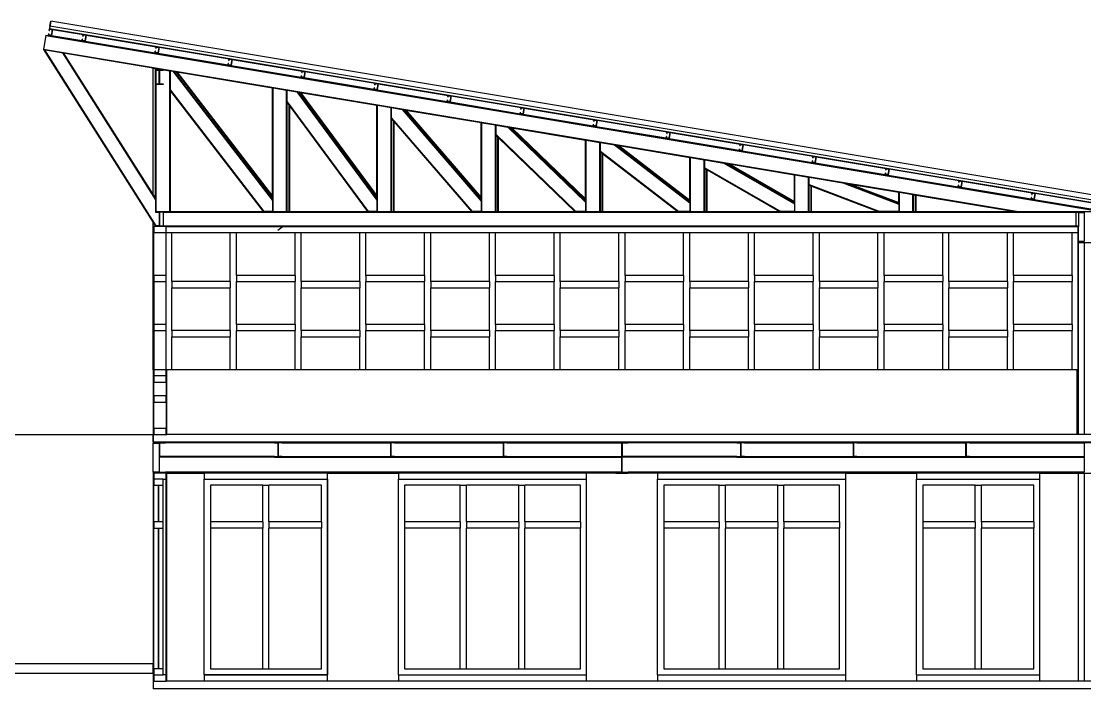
# Model space of a CAD drawing. Extents: x -44.9 to 40.7, y -13.4 to 11.8.
# Drawn here: x 3.14 to 20.38, y 1.01 to 11.82 of the extents above; entities that cross this region are included whole.
import ezdxf

# ---------------------------------------------------------------- set-up
doc = ezdxf.new("R2010")
doc.units = 0
doc.layers.get('0').update_dxf_attribs({"linetype": 'CONTINUOUS'})
doc.layers.add('SECTIONCUTEDGES', color=7, linetype='CONTINUOUS')

msp = doc.modelspace()

# ---------------------------------------------------------------- linework, layer by layer
for p, q in [((3.621, 11.822), (3.601, 11.703)), ((3.621, 11.822), (3.601, 11.703)), ((3.621, 11.822), (3.601, 11.703)), ((3.621, 11.822), (3.601, 11.703)), ((3.608, 11.741), (3.601, 11.703)), ((3.542, 11.589), (3.506, 11.372)), ((3.544, 11.599), (3.542, 11.589)), ((3.542, 11.589), (20.482, 8.766)), ((3.544, 11.599), (3.583, 11.592)), ((3.584, 11.599), (3.583, 11.592)), ((3.583, 11.592), (20.482, 8.776)), ((3.601, 11.703), (20.481, 8.89)), ((3.601, 11.703), (3.601, 11.697)), ((3.633, 11.591), (4.128, 11.508)), ((3.65, 11.689), (4.145, 11.607)), ((4.194, 11.599), (5.328, 11.409)), ((4.178, 11.5), (5.312, 11.311)), ((5.378, 11.401), (6.512, 11.212)), ((3.506, 11.372), (3.505, 11.362)), ((3.518, 11.36), (3.505, 11.362)), ((3.505, 11.362), (5.283, 11.066)), ((3.505, 11.362), (5.282, 8.561)), ((3.505, 11.362), (3.505, 11.362)), ((3.505, 11.362), (3.505, 11.362)), ((3.505, 11.362), (3.505, 11.362)), ((3.505, 11.362), (3.505, 11.362)), ((3.505, 11.362), (3.505, 11.362)), ((3.505, 11.362), (3.505, 11.362)), ((3.505, 11.362), (3.505, 11.362)), ((3.505, 11.362), (3.505, 11.362)), ((3.506, 11.372), (19.309, 8.738)), ((3.81, 11.311), (3.518, 11.36)), ((3.518, 11.36), (5.327, 8.508)), ((3.823, 11.309), (3.81, 11.311)), ((3.81, 11.311), (5.322, 8.927)), ((3.823, 11.309), (5.282, 9.009)), ((5.361, 11.303), (6.496, 11.114)), ((5.282, 11.062), (5.283, 11.066)), ((5.282, 9.009), (5.282, 11.062)), ((5.288, 11.061), (5.282, 11.062)), ((5.282, 11.062), (5.282, 11.062)), ((5.283, 11.066), (5.322, 11.059)), ((5.322, 11.056), (5.288, 11.061)), ((5.288, 11.061), (5.322, 11.056)), ((5.332, 11.058), (5.322, 11.059)), ((5.322, 11.056), (5.322, 11.059)), ((5.322, 11.036), (5.322, 11.056)), ((5.322, 11.056), (5.322, 11.056)), ((5.332, 11.036), (5.332, 11.058)), ((5.332, 11.058), (5.552, 11.021)), ((6.545, 11.105), (7.679, 10.916)), ((6.561, 11.204), (7.696, 11.015)), ((5.322, 10.806), (5.322, 11.026)), ((5.332, 10.806), (5.332, 11.026)), ((5.552, 8.738), (5.552, 11.021)), ((5.562, 11.019), (5.552, 11.021)), ((5.562, 10.704), (5.562, 11.019)), ((5.562, 11.019), (5.603, 11.012)), ((5.603, 11.012), (7.215, 8.919)), ((5.603, 11.012), (5.618, 11.01)), ((5.618, 11.01), (7.215, 8.935)), ((5.618, 11.01), (5.649, 11.005)), ((5.649, 11.005), (7.215, 8.971)), ((5.649, 11.005), (5.663, 11.002)), ((5.663, 11.002), (7.215, 8.987)), ((5.663, 11.002), (7.215, 10.744)), ((7.729, 10.908), (8.863, 10.719)), ((7.745, 11.007), (8.88, 10.818)), ((5.322, 8.946), (5.322, 10.796)), ((5.332, 8.738), (5.332, 10.796)), ((5.562, 10.688), (5.562, 10.704)), ((5.562, 10.704), (7.076, 8.738)), ((7.225, 10.742), (7.215, 10.744)), ((7.215, 8.987), (7.215, 10.744)), ((7.225, 8.738), (7.225, 10.742)), ((7.225, 10.742), (7.445, 10.705)), ((7.445, 8.738), (7.445, 10.705)), ((7.455, 10.704), (7.445, 10.705)), ((7.455, 10.518), (7.455, 10.704)), ((7.455, 10.704), (7.611, 10.678)), ((8.912, 10.711), (10.047, 10.522)), ((8.929, 10.809), (10.063, 10.62)), ((5.562, 10.688), (7.063, 8.738)), ((5.562, 8.738), (5.562, 10.688)), ((7.455, 10.518), (7.447, 10.512)), ((7.455, 10.518), (8.77, 8.738)), ((7.455, 10.502), (7.455, 10.518)), ((7.611, 10.678), (8.907, 8.923)), ((7.611, 10.678), (7.625, 10.675)), ((7.625, 10.675), (8.907, 8.94)), ((7.625, 10.675), (7.657, 10.67)), ((7.657, 10.67), (8.907, 8.978)), ((7.657, 10.67), (7.671, 10.668)), ((7.671, 10.668), (8.907, 8.994)), ((7.671, 10.668), (8.907, 10.462)), ((10.112, 10.612), (11.247, 10.423)), ((7.447, 10.512), (7.455, 10.502)), ((7.455, 8.738), (7.455, 10.502)), ((7.455, 10.502), (7.485, 10.461)), ((7.485, 8.738), (7.485, 10.461)), ((7.485, 10.461), (7.495, 10.448)), ((7.495, 8.738), (7.495, 10.448)), ((7.495, 10.448), (8.758, 8.738)), ((8.917, 10.46), (8.907, 10.462)), ((8.907, 8.994), (8.907, 10.462)), ((8.917, 8.738), (8.917, 10.46)), ((8.917, 10.46), (9.138, 10.423)), ((9.138, 8.738), (9.138, 10.423)), ((9.147, 10.422), (9.138, 10.423)), ((9.147, 10.253), (9.147, 10.422)), ((9.147, 10.422), (9.317, 10.393)), ((9.317, 10.393), (10.6, 8.907)), ((9.317, 10.393), (9.332, 10.391)), ((9.332, 10.391), (10.6, 8.922)), ((9.332, 10.391), (9.364, 10.386)), ((9.364, 10.386), (10.6, 8.953)), ((9.364, 10.386), (9.379, 10.383)), ((9.379, 10.383), (10.6, 8.968)), ((9.379, 10.383), (10.6, 10.18)), ((10.096, 10.514), (11.23, 10.324)), ((11.296, 10.415), (12.431, 10.226)), ((9.147, 10.238), (9.147, 10.253)), ((9.147, 10.253), (10.454, 8.738)), ((9.147, 8.738), (9.147, 10.238)), ((9.147, 10.238), (9.178, 10.203)), ((9.178, 8.738), (9.178, 10.203)), ((9.178, 10.203), (9.187, 10.192)), ((9.187, 8.738), (9.187, 10.192)), ((9.187, 10.192), (10.441, 8.738)), ((10.6, 10.18), (10.61, 10.178)), ((10.6, 8.968), (10.6, 10.18)), ((10.61, 8.738), (10.61, 10.178)), ((10.61, 10.178), (10.83, 10.141)), ((11.28, 10.316), (12.414, 10.127)), ((12.48, 10.218), (13.614, 10.029)), ((10.83, 8.738), (10.83, 10.141)), ((10.83, 10.141), (10.84, 10.14)), ((10.84, 9.986), (10.84, 10.14)), ((10.84, 10.14), (11.032, 10.108)), ((11.032, 10.108), (12.292, 8.891)), ((11.032, 10.108), (11.049, 10.105)), ((11.049, 10.105), (12.292, 8.905)), ((11.049, 10.105), (11.08, 10.1)), ((11.08, 10.1), (12.292, 8.93)), ((11.08, 10.1), (11.097, 10.097)), ((11.097, 10.097), (12.292, 8.943)), ((11.097, 10.097), (12.292, 9.897)), ((12.463, 10.119), (13.598, 9.93)), ((13.664, 10.02), (14.798, 9.831)), ((10.84, 9.973), (10.84, 9.986)), ((10.84, 9.986), (12.134, 8.738)), ((10.84, 8.738), (10.84, 9.973)), ((10.84, 9.973), (10.87, 9.944)), ((10.87, 8.738), (10.87, 9.944)), ((10.87, 9.944), (10.88, 9.934)), ((10.88, 8.738), (10.88, 9.934)), ((10.88, 9.934), (12.12, 8.738)), ((12.292, 9.897), (12.302, 9.896)), ((12.292, 8.943), (12.292, 9.897)), ((12.302, 8.738), (12.302, 9.896)), ((12.302, 9.896), (12.523, 9.859)), ((12.523, 8.738), (12.523, 9.859)), ((12.523, 9.859), (12.532, 9.857)), ((12.532, 9.718), (12.532, 9.857)), ((12.532, 9.857), (12.763, 9.819)), ((13.647, 9.922), (14.781, 9.733)), ((12.532, 9.706), (12.532, 9.718)), ((12.532, 9.718), (13.804, 8.738)), ((12.532, 8.738), (12.532, 9.706)), ((12.532, 9.706), (12.563, 9.683)), ((12.563, 8.738), (12.563, 9.683)), ((12.563, 9.683), (12.572, 9.675)), ((12.572, 8.738), (12.572, 9.675)), ((12.572, 9.675), (13.788, 8.738)), ((12.763, 9.819), (13.985, 8.877)), ((12.763, 9.819), (12.783, 9.816)), ((12.783, 9.816), (13.985, 8.89)), ((12.783, 9.816), (12.814, 9.811)), ((12.814, 9.811), (13.985, 8.908)), ((12.814, 9.811), (12.834, 9.807)), ((12.834, 9.807), (13.985, 8.92)), ((12.834, 9.807), (13.985, 9.615)), ((14.831, 9.724), (15.965, 9.535)), ((14.847, 9.823), (15.982, 9.634)), ((13.985, 9.615), (13.995, 9.614)), ((13.985, 8.92), (13.985, 9.615)), ((13.995, 8.738), (13.995, 9.614)), ((13.995, 9.614), (14.215, 9.577)), ((14.215, 8.738), (14.215, 9.577)), ((14.215, 9.577), (14.225, 9.575)), ((14.225, 9.448), (14.225, 9.575)), ((14.225, 9.575), (14.535, 9.524)), ((14.535, 9.524), (15.677, 8.865)), ((14.535, 9.524), (14.563, 9.519)), ((14.563, 9.519), (15.677, 8.877)), ((14.563, 9.519), (14.591, 9.514)), ((14.591, 9.514), (15.677, 8.888)), ((14.591, 9.514), (14.619, 9.51)), ((14.619, 9.51), (15.677, 8.9)), ((14.619, 9.51), (15.677, 9.333)), ((16.014, 9.527), (17.149, 9.338)), ((16.031, 9.626), (17.165, 9.437)), ((14.225, 9.437), (14.225, 9.448)), ((14.225, 9.448), (15.457, 8.738)), ((14.225, 8.738), (14.225, 9.437)), ((14.225, 9.437), (14.255, 9.419)), ((14.255, 8.738), (14.255, 9.419)), ((14.255, 9.419), (14.265, 9.414)), ((14.265, 8.738), (14.265, 9.414)), ((14.265, 9.414), (15.437, 8.738)), ((15.687, 9.332), (15.677, 9.333)), ((15.677, 8.9), (15.677, 9.333)), ((15.687, 8.738), (15.687, 9.332)), ((15.687, 9.332), (15.908, 9.295)), ((17.198, 9.33), (18.332, 9.141)), ((17.215, 9.428), (18.349, 9.239)), ((15.908, 8.738), (15.908, 9.295)), ((15.908, 9.295), (15.917, 9.293)), ((15.917, 9.175), (15.917, 9.293)), ((15.917, 9.293), (16.464, 9.202)), ((15.917, 9.165), (15.917, 9.175)), ((15.917, 9.175), (17.061, 8.738)), ((15.917, 8.738), (15.917, 9.165)), ((15.917, 9.165), (15.948, 9.153)), ((15.948, 8.738), (15.948, 9.153)), ((15.948, 9.153), (15.957, 9.15)), ((15.957, 8.738), (15.957, 9.15)), ((15.957, 9.15), (17.034, 8.738)), ((16.464, 9.202), (16.513, 9.194)), ((16.464, 9.202), (17.37, 8.856)), ((16.513, 9.194), (17.37, 8.866)), ((16.513, 9.194), (16.535, 9.19)), ((16.535, 9.19), (17.37, 8.871)), ((16.535, 9.19), (16.584, 9.182)), ((16.584, 9.182), (17.37, 8.882)), ((16.584, 9.182), (17.37, 9.051)), ((18.398, 9.231), (19.533, 9.042)), ((5.282, 9.009), (5.322, 8.946)), ((7.215, 8.971), (7.215, 8.987)), ((7.215, 8.935), (7.215, 8.971)), ((8.907, 8.978), (8.907, 8.994)), ((8.907, 8.94), (8.907, 8.978)), ((10.6, 8.953), (10.6, 8.968)), ((17.37, 9.051), (17.38, 9.05)), ((17.37, 8.882), (17.37, 9.051)), ((17.38, 8.738), (17.38, 9.05)), ((17.38, 9.05), (17.6, 9.013)), ((17.6, 8.738), (17.6, 9.013)), ((17.6, 9.013), (17.61, 9.011)), ((17.61, 8.738), (17.61, 9.011)), ((17.61, 9.011), (17.64, 9.006)), ((17.64, 8.738), (17.64, 9.006)), ((17.64, 9.006), (17.65, 9.005)), ((17.65, 8.738), (17.65, 9.005)), ((17.65, 9.005), (19.249, 8.738)), ((18.382, 9.133), (19.516, 8.944)), ((19.582, 9.034), (20.48, 8.884)), ((5.322, 8.946), (5.322, 8.927)), ((5.322, 8.927), (5.322, 8.738)), ((7.215, 8.935), (7.215, 8.919)), ((7.215, 8.919), (7.215, 8.738)), ((8.907, 8.94), (8.907, 8.923)), ((8.907, 8.923), (8.907, 8.738)), ((10.6, 8.922), (10.6, 8.953)), ((10.6, 8.922), (10.6, 8.907)), ((10.6, 8.907), (10.6, 8.738)), ((12.292, 8.93), (12.292, 8.943)), ((12.292, 8.905), (12.292, 8.93)), ((12.292, 8.905), (12.292, 8.891)), ((12.292, 8.891), (12.292, 8.738)), ((13.985, 8.908), (13.985, 8.92)), ((13.985, 8.89), (13.985, 8.908)), ((13.985, 8.89), (13.985, 8.877)), ((13.985, 8.877), (13.985, 8.738)), ((15.677, 8.888), (15.677, 8.9)), ((15.677, 8.877), (15.677, 8.888)), ((15.677, 8.877), (15.677, 8.865)), ((15.677, 8.865), (15.677, 8.738)), ((17.37, 8.871), (17.37, 8.882)), ((17.37, 8.866), (17.37, 8.871)), ((17.37, 8.866), (17.37, 8.856)), ((17.37, 8.856), (17.37, 8.738)), ((19.565, 8.935), (20.482, 8.782)), ((5.442, 8.738), (5.552, 8.738)), ((5.442, 8.728), (5.442, 8.508)), ((5.442, 8.728), (20.242, 8.728)), ((5.552, 8.738), (5.562, 8.738)), ((5.562, 8.738), (7.063, 8.738)), ((7.076, 8.738), (7.063, 8.738)), ((7.215, 8.738), (7.076, 8.738)), ((7.215, 8.738), (7.225, 8.738)), ((7.225, 8.738), (7.445, 8.738)), ((7.445, 8.738), (7.455, 8.738)), ((7.455, 8.738), (7.485, 8.738)), ((7.485, 8.738), (7.495, 8.738)), ((7.495, 8.738), (8.758, 8.738)), ((8.77, 8.738), (8.758, 8.738)), ((8.907, 8.738), (8.77, 8.738)), ((8.907, 8.738), (8.917, 8.738)), ((8.917, 8.738), (9.138, 8.738)), ((9.138, 8.738), (9.147, 8.738)), ((9.147, 8.738), (9.178, 8.738)), ((9.178, 8.738), (9.187, 8.738)), ((9.187, 8.738), (10.441, 8.738)), ((10.454, 8.738), (10.441, 8.738)), ((10.6, 8.738), (10.454, 8.738)), ((10.6, 8.738), (10.61, 8.738)), ((10.61, 8.738), (10.83, 8.738)), ((10.83, 8.738), (10.84, 8.738)), ((10.84, 8.738), (10.87, 8.738)), ((10.87, 8.738), (10.88, 8.738)), ((10.88, 8.738), (12.12, 8.738)), ((12.134, 8.738), (12.12, 8.738)), ((12.292, 8.738), (12.134, 8.738)), ((12.292, 8.738), (12.302, 8.738)), ((12.302, 8.738), (12.523, 8.738)), ((12.523, 8.738), (12.532, 8.738)), ((12.532, 8.738), (12.563, 8.738)), ((12.563, 8.738), (12.572, 8.738)), ((12.572, 8.738), (13.788, 8.738)), ((13.804, 8.738), (13.788, 8.738)), ((13.985, 8.738), (13.804, 8.738)), ((13.985, 8.738), (13.995, 8.738)), ((13.995, 8.738), (14.215, 8.738)), ((14.215, 8.738), (14.225, 8.738)), ((14.225, 8.738), (14.255, 8.738)), ((14.255, 8.738), (14.265, 8.738)), ((14.265, 8.738), (15.437, 8.738)), ((15.457, 8.738), (15.437, 8.738)), ((15.677, 8.738), (15.457, 8.738)), ((15.677, 8.738), (15.687, 8.738)), ((15.687, 8.738), (15.908, 8.738)), ((15.908, 8.738), (15.917, 8.738)), ((15.917, 8.738), (15.948, 8.738)), ((15.948, 8.738), (15.957, 8.738)), ((15.957, 8.738), (17.034, 8.738)), ((17.061, 8.738), (17.034, 8.738)), ((17.37, 8.738), (17.061, 8.738)), ((17.37, 8.738), (17.38, 8.738)), ((17.38, 8.738), (17.6, 8.738)), ((17.6, 8.738), (17.61, 8.738)), ((17.61, 8.738), (17.64, 8.738)), ((17.64, 8.738), (17.65, 8.738)), ((17.65, 8.738), (19.249, 8.738)), ((19.249, 8.738), (19.309, 8.738)), ((19.309, 8.738), (20.242, 8.738)), ((20.242, 8.728), (20.242, 8.738)), ((20.242, 8.738), (20.282, 8.738)), ((20.242, 8.728), (20.242, 8.508)), ((20.242, 8.728), (20.282, 8.728)), ((20.282, 8.722), (20.282, 8.508)), ((5.282, 6.174), (5.282, 8.561)), ((5.282, 8.561), (5.322, 8.498)), ((5.442, 8.508), (20.242, 8.508)), ((5.492, 8.498), (20.242, 8.498)), ((7.389, 8.498), (7.301, 8.43)), ((7.389, 8.498), (7.301, 8.43)), ((7.389, 8.498), (7.301, 8.43)), ((7.389, 8.498), (7.301, 8.43)), ((7.389, 8.498), (7.301, 8.43)), ((7.389, 8.498), (7.301, 8.43)), ((7.389, 8.498), (7.301, 8.43)), ((7.389, 8.498), (7.301, 8.43)), ((20.242, 8.498), (20.242, 8.508)), ((20.242, 8.508), (20.282, 8.508)), ((20.242, 8.498), (20.272, 8.498)), ((20.272, 8.498), (20.282, 8.498)), ((20.272, 8.498), (20.272, 8.398)), ((20.282, 8.508), (20.282, 8.498)), ((20.282, 8.398), (20.282, 8.498)), ((5.292, 7.704), (5.292, 8.398)), ((5.492, 8.398), (5.582, 8.398)), ((5.492, 7.704), (5.492, 8.398)), ((5.582, 7.604), (5.582, 8.398)), ((5.582, 8.398), (6.532, 8.398)), ((6.532, 8.398), (6.632, 8.398)), ((6.532, 7.604), (6.532, 8.398)), ((6.632, 7.704), (6.632, 8.398)), ((6.632, 8.398), (7.582, 8.398)), ((7.582, 8.398), (7.682, 8.398)), ((7.582, 7.704), (7.582, 8.398)), ((7.682, 7.604), (7.682, 8.398)), ((7.682, 8.398), (8.632, 8.398)), ((8.632, 8.398), (8.732, 8.398)), ((8.632, 7.604), (8.632, 8.398)), ((8.732, 7.704), (8.732, 8.398)), ((8.732, 8.398), (9.682, 8.398)), ((9.682, 8.398), (9.782, 8.398)), ((9.682, 7.704), (9.682, 8.398)), ((9.782, 7.604), (9.782, 8.398)), ((9.782, 8.398), (10.732, 8.398)), ((10.732, 8.398), (10.832, 8.398)), ((10.732, 7.604), (10.732, 8.398)), ((10.832, 7.704), (10.832, 8.398)), ((10.832, 8.398), (11.782, 8.398)), ((11.782, 8.398), (11.882, 8.398)), ((11.782, 7.704), (11.782, 8.398)), ((11.882, 7.604), (11.882, 8.398)), ((11.882, 8.398), (12.832, 8.398)), ((12.832, 8.398), (12.932, 8.398)), ((12.832, 7.604), (12.832, 8.398)), ((12.932, 7.704), (12.932, 8.398)), ((12.932, 8.398), (13.882, 8.398)), ((13.882, 8.398), (13.982, 8.398)), ((13.882, 7.704), (13.882, 8.398)), ((13.982, 7.604), (13.982, 8.398)), ((13.982, 8.398), (14.932, 8.398)), ((14.932, 8.398), (15.032, 8.398)), ((14.932, 7.604), (14.932, 8.398)), ((15.032, 7.704), (15.032, 8.398)), ((15.032, 8.398), (15.982, 8.398)), ((15.982, 8.398), (16.082, 8.398)), ((15.982, 7.704), (15.982, 8.398)), ((16.082, 7.604), (16.082, 8.398)), ((16.082, 8.398), (17.032, 8.398)), ((17.032, 8.398), (17.132, 8.398)), ((17.032, 7.604), (17.032, 8.398)), ((17.132, 7.704), (17.132, 8.398)), ((17.132, 8.398), (18.082, 8.398)), ((18.082, 8.398), (18.182, 8.398)), ((18.082, 7.704), (18.082, 8.398)), ((18.182, 7.604), (18.182, 8.398)), ((18.182, 8.398), (19.132, 8.398)), ((19.132, 8.398), (19.232, 8.398)), ((19.132, 7.604), (19.132, 8.398)), ((19.232, 7.704), (19.232, 8.398)), ((19.232, 8.398), (20.182, 8.398)), ((20.182, 8.398), (20.272, 8.398)), ((20.182, 7.704), (20.182, 8.398)), ((20.272, 8.398), (20.282, 8.398)), ((20.272, 8.398), (20.272, 6.174)), ((20.282, 8.254), (20.282, 8.398)), ((20.282, 6.174), (20.282, 8.238)), ((20.382, 5.124), (20.382, 8.238)), ((5.292, 7.604), (5.292, 6.909)), ((5.492, 6.909), (5.492, 7.604)), ((6.532, 7.604), (5.582, 7.604)), ((5.582, 7.604), (5.582, 7.504)), ((6.532, 7.604), (6.532, 7.504)), ((7.582, 7.704), (6.632, 7.704)), ((6.632, 7.704), (6.632, 7.604)), ((6.632, 7.604), (7.582, 7.604)), ((6.632, 6.909), (6.632, 7.604)), ((7.582, 7.704), (7.582, 7.604)), ((7.582, 6.909), (7.582, 7.604)), ((8.632, 7.604), (7.682, 7.604)), ((7.682, 7.604), (7.682, 7.504)), ((8.632, 7.604), (8.632, 7.504)), ((9.682, 7.704), (8.732, 7.704)), ((8.732, 7.704), (8.732, 7.604)), ((8.732, 7.604), (9.682, 7.604)), ((8.732, 6.909), (8.732, 7.604)), ((9.682, 7.704), (9.682, 7.604)), ((9.682, 6.909), (9.682, 7.604)), ((10.732, 7.604), (9.782, 7.604)), ((9.782, 7.604), (9.782, 7.504)), ((10.732, 7.604), (10.732, 7.504)), ((11.782, 7.704), (10.832, 7.704)), ((10.832, 7.704), (10.832, 7.604)), ((10.832, 6.909), (10.832, 7.604)), ((10.832, 7.604), (11.782, 7.604)), ((11.782, 7.704), (11.782, 7.604)), ((11.782, 6.909), (11.782, 7.604)), ((12.832, 7.604), (11.882, 7.604)), ((11.882, 7.604), (11.882, 7.504)), ((12.832, 7.604), (12.832, 7.504)), ((13.882, 7.704), (12.932, 7.704)), ((12.932, 7.704), (12.932, 7.604)), ((12.932, 6.909), (12.932, 7.604)), ((12.932, 7.604), (13.882, 7.604)), ((13.882, 7.704), (13.882, 7.604)), ((13.882, 6.909), (13.882, 7.604)), ((14.932, 7.604), (13.982, 7.604)), ((13.982, 7.604), (13.982, 7.504)), ((14.932, 7.604), (14.932, 7.504)), ((15.982, 7.704), (15.032, 7.704)), ((15.032, 7.704), (15.032, 7.604)), ((15.032, 6.909), (15.032, 7.604)), ((15.032, 7.604), (15.982, 7.604)), ((15.982, 7.704), (15.982, 7.604)), ((15.982, 6.909), (15.982, 7.604)), ((17.032, 7.604), (16.082, 7.604)), ((16.082, 7.604), (16.082, 7.504)), ((17.032, 7.604), (17.032, 7.504)), ((18.082, 7.704), (17.132, 7.704)), ((17.132, 7.704), (17.132, 7.604)), ((17.132, 6.909), (17.132, 7.604)), ((17.132, 7.604), (18.082, 7.604)), ((18.082, 7.704), (18.082, 7.604)), ((18.082, 6.909), (18.082, 7.604)), ((19.132, 7.604), (18.182, 7.604)), ((18.182, 7.604), (18.182, 7.504)), ((19.132, 7.604), (19.132, 7.504)), ((20.182, 7.704), (19.232, 7.704)), ((19.232, 7.704), (19.232, 7.604)), ((19.232, 6.909), (19.232, 7.604)), ((19.232, 7.604), (20.182, 7.604)), ((20.182, 7.704), (20.182, 7.604)), ((20.182, 6.909), (20.182, 7.604)), ((5.582, 6.809), (5.582, 7.504)), ((5.582, 7.504), (6.532, 7.504)), ((6.532, 6.809), (6.532, 7.504)), ((7.682, 7.504), (8.632, 7.504)), ((7.682, 6.809), (7.682, 7.504)), ((8.632, 6.809), (8.632, 7.504)), ((9.782, 6.809), (9.782, 7.504)), ((9.782, 7.504), (10.732, 7.504)), ((10.732, 6.809), (10.732, 7.504)), ((11.882, 6.809), (11.882, 7.504)), ((11.882, 7.504), (12.832, 7.504)), ((12.832, 6.809), (12.832, 7.504)), ((13.982, 6.809), (13.982, 7.504)), ((13.982, 7.504), (14.932, 7.504)), ((14.932, 6.809), (14.932, 7.504)), ((16.082, 6.809), (16.082, 7.504)), ((16.082, 7.504), (17.032, 7.504)), ((17.032, 6.809), (17.032, 7.504)), ((18.182, 7.504), (19.132, 7.504)), ((18.182, 6.809), (18.182, 7.504)), ((19.132, 6.809), (19.132, 7.504)), ((7.582, 6.909), (6.632, 6.909)), ((6.632, 6.909), (6.632, 6.809)), ((7.582, 6.909), (7.582, 6.809)), ((9.682, 6.909), (8.732, 6.909)), ((8.732, 6.909), (8.732, 6.809)), ((9.682, 6.909), (9.682, 6.809)), ((11.782, 6.909), (10.832, 6.909)), ((10.832, 6.909), (10.832, 6.809)), ((11.782, 6.909), (11.782, 6.809)), ((13.882, 6.909), (12.932, 6.909)), ((12.932, 6.909), (12.932, 6.809)), ((13.882, 6.909), (13.882, 6.809)), ((15.982, 6.909), (15.032, 6.909)), ((15.032, 6.909), (15.032, 6.809)), ((15.982, 6.909), (15.982, 6.809)), ((18.082, 6.909), (17.132, 6.909)), ((17.132, 6.909), (17.132, 6.809)), ((18.082, 6.909), (18.082, 6.809)), ((20.182, 6.909), (19.232, 6.909)), ((19.232, 6.909), (19.232, 6.809)), ((20.182, 6.909), (20.182, 6.809)), ((5.292, 6.809), (5.292, 6.174)), ((5.492, 6.174), (5.492, 6.809)), ((6.532, 6.809), (5.582, 6.809)), ((5.582, 6.809), (5.582, 6.709)), ((6.532, 6.809), (6.532, 6.709)), ((6.632, 6.809), (7.582, 6.809)), ((6.632, 6.174), (6.632, 6.809)), ((7.582, 6.174), (7.582, 6.809)), ((8.632, 6.809), (7.682, 6.809)), ((7.682, 6.809), (7.682, 6.709)), ((8.632, 6.809), (8.632, 6.709)), ((8.732, 6.809), (9.682, 6.809)), ((8.732, 6.174), (8.732, 6.809)), ((9.682, 6.174), (9.682, 6.809)), ((10.732, 6.809), (9.782, 6.809)), ((9.782, 6.809), (9.782, 6.709)), ((10.732, 6.809), (10.732, 6.709)), ((10.832, 6.174), (10.832, 6.809)), ((10.832, 6.809), (11.782, 6.809)), ((11.782, 6.174), (11.782, 6.809)), ((12.832, 6.809), (11.882, 6.809)), ((11.882, 6.809), (11.882, 6.709)), ((12.832, 6.809), (12.832, 6.709)), ((12.932, 6.174), (12.932, 6.809)), ((12.932, 6.809), (13.882, 6.809)), ((13.882, 6.174), (13.882, 6.809)), ((14.932, 6.809), (13.982, 6.809)), ((13.982, 6.809), (13.982, 6.709)), ((14.932, 6.809), (14.932, 6.709)), ((15.032, 6.174), (15.032, 6.809)), ((15.032, 6.809), (15.982, 6.809)), ((15.982, 6.174), (15.982, 6.809)), ((17.032, 6.809), (16.082, 6.809)), ((16.082, 6.809), (16.082, 6.709)), ((17.032, 6.809), (17.032, 6.709)), ((17.132, 6.809), (18.082, 6.809)), ((17.132, 6.174), (17.132, 6.809)), ((18.082, 6.174), (18.082, 6.809)), ((19.132, 6.809), (18.182, 6.809)), ((18.182, 6.809), (18.182, 6.709)), ((19.132, 6.809), (19.132, 6.709)), ((19.232, 6.174), (19.232, 6.809)), ((19.232, 6.809), (20.182, 6.809)), ((20.182, 6.174), (20.182, 6.809)), ((5.582, 6.174), (5.582, 6.709)), ((5.582, 6.709), (6.532, 6.709)), ((6.532, 6.174), (6.532, 6.709)), ((7.682, 6.709), (8.632, 6.709)), ((7.682, 6.174), (7.682, 6.709)), ((8.632, 6.174), (8.632, 6.709)), ((9.782, 6.709), (10.732, 6.709)), ((9.782, 6.174), (9.782, 6.709)), ((10.732, 6.174), (10.732, 6.709)), ((11.882, 6.174), (11.882, 6.709)), ((11.882, 6.709), (12.832, 6.709)), ((12.832, 6.174), (12.832, 6.709)), ((13.982, 6.174), (13.982, 6.709)), ((13.982, 6.709), (14.932, 6.709)), ((14.932, 6.174), (14.932, 6.709)), ((16.082, 6.174), (16.082, 6.709)), ((16.082, 6.709), (17.032, 6.709)), ((17.032, 6.174), (17.032, 6.709)), ((18.182, 6.709), (19.132, 6.709)), ((18.182, 6.174), (18.182, 6.709)), ((19.132, 6.174), (19.132, 6.709)), ((5.582, 6.174), (5.502, 6.174)), ((6.532, 6.174), (5.582, 6.174)), ((6.632, 6.174), (6.532, 6.174)), ((7.582, 6.174), (6.632, 6.174)), ((7.682, 6.174), (7.582, 6.174)), ((8.632, 6.174), (7.682, 6.174)), ((8.732, 6.174), (8.632, 6.174)), ((9.682, 6.174), (8.732, 6.174)), ((9.782, 6.174), (9.682, 6.174)), ((10.732, 6.174), (9.782, 6.174)), ((10.832, 6.174), (10.732, 6.174)), ((11.782, 6.174), (10.832, 6.174)), ((11.882, 6.174), (11.782, 6.174)), ((12.832, 6.174), (11.882, 6.174)), ((12.932, 6.174), (12.832, 6.174)), ((13.882, 6.174), (12.932, 6.174)), ((13.982, 6.174), (13.882, 6.174)), ((14.932, 6.174), (13.982, 6.174)), ((15.032, 6.174), (14.932, 6.174)), ((15.982, 6.174), (15.032, 6.174)), ((16.082, 6.174), (15.982, 6.174)), ((17.032, 6.174), (16.082, 6.174)), ((17.132, 6.174), (17.032, 6.174)), ((18.082, 6.174), (17.132, 6.174)), ((18.182, 6.174), (18.082, 6.174)), ((19.132, 6.174), (18.182, 6.174)), ((19.232, 6.174), (19.132, 6.174)), ((20.182, 6.174), (19.232, 6.174)), ((20.262, 6.174), (20.182, 6.174)), ((20.262, 5.124), (20.262, 6.174)), ((20.262, 6.174), (20.272, 6.174)), ((20.272, 6.174), (20.282, 6.174)), ((20.272, 6.174), (20.272, 6.074)), ((20.272, 5.124), (20.272, 6.074)), ((20.272, 6.074), (20.282, 6.074)), ((20.282, 6.074), (20.282, 6.174)), ((20.282, 5.124), (20.282, 6.074)), ((2.782, 5.124), (5.282, 5.124)), ((5.282, 5.124), (5.282, 5.004)), ((5.282, 5.004), (5.282, 4.998)), ((5.282, 5.004), (5.282, 4.998)), ((5.282, 4.514), (5.282, 4.982)), ((7.247, 4.998), (5.482, 4.998)), ((7.247, 4.988), (5.482, 4.988)), ((7.367, 4.998), (9.072, 4.998)), ((7.367, 4.988), (9.072, 4.988)), ((9.192, 4.998), (10.897, 4.998)), ((9.192, 4.988), (10.897, 4.988)), ((11.017, 4.998), (12.782, 4.998)), ((11.017, 4.988), (12.782, 4.988)), ((14.747, 4.998), (12.982, 4.998)), ((14.747, 4.988), (12.982, 4.988)), ((14.867, 4.998), (16.572, 4.998)), ((14.867, 4.988), (16.572, 4.988)), ((16.692, 4.998), (18.397, 4.998)), ((16.692, 4.988), (18.397, 4.988)), ((18.517, 4.998), (20.282, 4.998)), ((18.517, 4.988), (20.282, 4.988)), ((7.247, 4.768), (5.387, 4.768)), ((7.247, 4.758), (5.387, 4.758)), ((7.367, 4.768), (9.072, 4.768)), ((7.367, 4.758), (9.072, 4.758)), ((9.192, 4.768), (10.897, 4.768)), ((9.192, 4.758), (10.897, 4.758)), ((11.017, 4.768), (12.877, 4.768)), ((11.017, 4.758), (12.877, 4.758)), ((14.747, 4.768), (12.887, 4.768)), ((14.747, 4.758), (12.887, 4.758)), ((14.867, 4.768), (16.572, 4.768)), ((14.867, 4.758), (16.572, 4.758)), ((16.692, 4.768), (18.397, 4.768)), ((16.692, 4.758), (18.397, 4.758)), ((18.517, 4.768), (20.377, 4.768)), ((18.517, 4.758), (20.377, 4.758)), ((5.282, 4.498), (5.282, 1.407)), ((12.782, 4.514), (5.482, 4.514)), ((5.492, 4.498), (5.502, 4.498)), ((5.502, 1.128), (5.502, 4.498)), ((5.502, 4.498), (6.109, 4.498)), ((6.109, 4.498), (6.109, 4.402)), ((8.109, 4.498), (6.109, 4.498)), ((8.109, 4.498), (9.259, 4.498)), ((8.109, 4.402), (8.109, 4.498)), ((9.259, 4.498), (9.259, 4.402)), ((12.309, 4.498), (9.259, 4.498)), ((12.782, 4.498), (12.309, 4.498)), ((12.309, 4.402), (12.309, 4.498)), ((20.282, 4.514), (12.982, 4.514)), ((13.459, 4.498), (12.982, 4.498)), ((13.459, 4.498), (13.459, 4.402)), ((16.509, 4.498), (13.459, 4.498)), ((16.509, 4.498), (17.659, 4.498)), ((16.509, 4.402), (16.509, 4.498)), ((17.659, 4.498), (17.659, 4.402)), ((19.659, 4.498), (17.659, 4.498)), ((19.659, 4.498), (20.282, 4.498)), ((19.659, 4.402), (19.659, 4.498)), ((20.282, 1.128), (20.282, 4.498)), ((20.382, 1.128), (20.382, 4.498)), ((5.492, 1.228), (5.492, 4.402)), ((6.109, 1.228), (6.109, 4.402)), ((6.109, 4.402), (8.109, 4.402)), ((6.109, 4.402), (8.109, 4.402)), ((6.109, 1.228), (6.109, 4.402)), ((8.109, 1.228), (8.109, 4.402)), ((8.109, 4.402), (8.109, 1.228)), ((9.259, 4.402), (12.309, 4.402)), ((9.259, 1.228), (9.259, 4.402)), ((12.309, 1.228), (12.309, 4.402)), ((13.459, 1.228), (13.459, 4.402)), ((13.459, 4.402), (16.509, 4.402)), ((16.509, 1.228), (16.509, 4.402)), ((17.659, 1.228), (17.659, 4.402)), ((17.659, 4.402), (19.659, 4.402)), ((19.659, 1.228), (19.659, 4.402)), ((5.292, 3.708), (5.292, 4.302)), ((5.442, 3.708), (5.442, 4.302)), ((7.059, 4.302), (6.209, 4.302)), ((6.209, 4.302), (6.209, 3.708)), ((7.059, 4.302), (7.159, 4.302)), ((7.059, 3.708), (7.059, 4.302)), ((8.009, 4.302), (7.159, 4.302)), ((7.159, 3.708), (7.159, 4.302)), ((8.009, 3.708), (8.009, 4.302)), ((10.259, 4.302), (9.359, 4.302)), ((9.359, 4.302), (9.359, 3.708)), ((10.259, 4.302), (10.359, 4.302)), ((10.259, 3.708), (10.259, 4.302)), ((10.359, 3.708), (10.359, 4.302)), ((11.209, 4.302), (10.359, 4.302)), ((11.209, 4.302), (11.309, 4.302)), ((11.209, 3.708), (11.209, 4.302)), ((11.309, 3.708), (11.309, 4.302)), ((12.209, 4.302), (11.309, 4.302)), ((12.209, 3.708), (12.209, 4.302)), ((14.459, 4.302), (13.559, 4.302)), ((13.559, 4.302), (13.559, 3.708)), ((14.459, 4.302), (14.559, 4.302)), ((14.459, 3.708), (14.459, 4.302)), ((14.559, 3.708), (14.559, 4.302)), ((15.409, 4.302), (14.559, 4.302)), ((15.409, 4.302), (15.509, 4.302)), ((15.409, 3.708), (15.409, 4.302)), ((15.509, 3.708), (15.509, 4.302)), ((16.409, 4.302), (15.509, 4.302)), ((16.409, 3.708), (16.409, 4.302)), ((18.609, 4.302), (17.759, 4.302)), ((17.759, 4.302), (17.759, 3.708)), ((18.609, 4.302), (18.709, 4.302)), ((18.609, 3.708), (18.609, 4.302)), ((19.559, 4.302), (18.709, 4.302)), ((18.709, 3.708), (18.709, 4.302)), ((19.559, 3.708), (19.559, 4.302)), ((7.059, 3.708), (6.209, 3.708)), ((6.209, 3.708), (6.209, 3.608)), ((7.059, 3.708), (7.059, 3.608)), ((8.009, 3.708), (7.159, 3.708)), ((7.159, 3.708), (7.159, 3.608)), ((8.009, 3.708), (8.009, 3.608)), ((10.259, 3.708), (9.359, 3.708)), ((9.359, 3.708), (9.359, 3.608)), ((10.259, 3.708), (10.259, 3.608)), ((11.209, 3.708), (10.359, 3.708)), ((10.359, 3.708), (10.359, 3.608)), ((11.209, 3.708), (11.209, 3.608)), ((12.209, 3.708), (11.309, 3.708)), ((11.309, 3.708), (11.309, 3.608)), ((12.209, 3.708), (12.209, 3.608)), ((14.459, 3.708), (13.559, 3.708)), ((13.559, 3.708), (13.559, 3.608)), ((14.459, 3.708), (14.459, 3.608)), ((15.409, 3.708), (14.559, 3.708)), ((14.559, 3.708), (14.559, 3.608)), ((15.409, 3.708), (15.409, 3.608)), ((16.409, 3.708), (15.509, 3.708)), ((15.509, 3.708), (15.509, 3.608)), ((16.409, 3.708), (16.409, 3.608)), ((18.609, 3.708), (17.759, 3.708)), ((17.759, 3.708), (17.759, 3.608)), ((18.609, 3.708), (18.609, 3.608)), ((19.559, 3.708), (18.709, 3.708)), ((18.709, 3.708), (18.709, 3.608)), ((19.559, 3.708), (19.559, 3.608)), ((5.292, 1.328), (5.292, 3.608)), ((5.442, 1.328), (5.442, 3.608)), ((7.059, 3.608), (6.209, 3.608)), ((6.209, 3.608), (6.209, 1.328)), ((7.059, 1.328), (7.059, 3.608)), ((8.009, 3.608), (7.159, 3.608)), ((7.159, 1.328), (7.159, 3.608)), ((8.009, 1.328), (8.009, 3.608)), ((10.259, 3.608), (9.359, 3.608)), ((9.359, 3.608), (9.359, 1.328)), ((10.259, 1.328), (10.259, 3.608)), ((11.209, 3.608), (10.359, 3.608)), ((10.359, 1.328), (10.359, 3.608)), ((11.209, 1.328), (11.209, 3.608)), ((12.209, 3.608), (11.309, 3.608)), ((11.309, 1.328), (11.309, 3.608)), ((12.209, 1.328), (12.209, 3.608)), ((14.459, 3.608), (13.559, 3.608)), ((13.559, 3.608), (13.559, 1.328)), ((14.459, 1.328), (14.459, 3.608)), ((15.409, 3.608), (14.559, 3.608)), ((14.559, 1.328), (14.559, 3.608)), ((15.409, 1.328), (15.409, 3.608)), ((16.409, 3.608), (15.509, 3.608)), ((15.509, 1.328), (15.509, 3.608)), ((16.409, 1.328), (16.409, 3.608)), ((18.609, 3.608), (17.759, 3.608)), ((17.759, 3.608), (17.759, 1.328)), ((18.609, 1.328), (18.609, 3.608)), ((19.559, 3.608), (18.709, 3.608)), ((18.709, 1.328), (18.709, 3.608)), ((19.559, 1.328), (19.559, 3.608)), ((5.282, 1.255), (5.282, 1.128)), ((6.109, 1.228), (8.109, 1.228)), ((6.109, 1.228), (6.109, 1.128)), ((8.109, 1.228), (6.109, 1.228)), ((6.209, 1.328), (7.059, 1.328)), ((7.059, 1.328), (7.159, 1.328)), ((7.159, 1.328), (8.009, 1.328)), ((8.109, 1.128), (8.109, 1.228)), ((9.259, 1.228), (12.309, 1.228)), ((9.259, 1.228), (9.259, 1.128)), ((9.359, 1.328), (10.259, 1.328)), ((10.259, 1.328), (10.359, 1.328)), ((10.359, 1.328), (11.209, 1.328)), ((11.209, 1.328), (11.309, 1.328)), ((11.309, 1.328), (12.209, 1.328)), ((12.309, 1.128), (12.309, 1.228)), ((13.459, 1.228), (16.509, 1.228)), ((13.459, 1.228), (13.459, 1.128)), ((13.559, 1.328), (14.459, 1.328)), ((14.459, 1.328), (14.559, 1.328)), ((14.559, 1.328), (15.409, 1.328)), ((15.409, 1.328), (15.509, 1.328)), ((15.509, 1.328), (16.409, 1.328)), ((16.509, 1.128), (16.509, 1.228)), ((17.659, 1.228), (19.659, 1.228)), ((17.659, 1.228), (17.659, 1.128)), ((17.759, 1.328), (18.609, 1.328)), ((18.609, 1.328), (18.709, 1.328)), ((18.709, 1.328), (19.559, 1.328)), ((19.659, 1.128), (19.659, 1.228)), ((5.282, 1.128), (5.282, 1.008)), ((5.282, 1.128), (5.282, 1.008)), ((5.282, 1.008), (5.282, 1.002)), ((5.282, 1.008), (5.282, 1.002))]:
    msp.add_line(p, q)
at = {"layer": 'SECTIONCUTEDGES'}
for p, q in [((3.608, 11.741), (3.621, 11.822)), ((20.482, 8.928), (3.608, 11.741)), ((20.501, 9.008), (3.621, 11.822)), ((3.584, 11.599), (3.588, 11.624)), ((3.633, 11.591), (3.584, 11.599)), ((3.593, 11.623), (3.588, 11.624)), ((3.59, 11.603), (3.593, 11.623)), ((3.629, 11.596), (3.59, 11.603)), ((3.596, 11.673), (3.601, 11.697)), ((3.596, 11.673), (3.601, 11.672)), ((3.601, 11.697), (3.65, 11.689)), ((3.601, 11.672), (3.605, 11.692)), ((3.605, 11.692), (3.644, 11.685)), ((3.644, 11.685), (3.629, 11.596)), ((3.65, 11.689), (3.633, 11.591)), ((4.141, 11.582), (4.145, 11.607)), ((4.141, 11.582), (4.146, 11.581)), ((4.145, 11.607), (4.194, 11.599)), ((4.146, 11.581), (4.149, 11.601)), ((4.149, 11.601), (4.188, 11.594)), ((4.188, 11.594), (4.174, 11.506)), ((4.194, 11.599), (4.178, 11.5)), ((4.128, 11.508), (4.132, 11.533)), ((4.178, 11.5), (4.128, 11.508)), ((4.137, 11.532), (4.132, 11.533)), ((4.134, 11.512), (4.137, 11.532)), ((4.174, 11.506), (4.134, 11.512)), ((5.324, 11.385), (5.328, 11.409)), ((5.324, 11.385), (5.329, 11.384)), ((5.328, 11.409), (5.378, 11.401)), ((5.329, 11.384), (5.333, 11.404)), ((5.333, 11.404), (5.372, 11.397)), ((5.372, 11.397), (5.357, 11.308)), ((5.378, 11.401), (5.361, 11.303)), ((5.312, 11.311), (5.316, 11.336)), ((5.361, 11.303), (5.312, 11.311)), ((5.321, 11.335), (5.316, 11.336)), ((5.318, 11.315), (5.321, 11.335)), ((5.357, 11.308), (5.318, 11.315)), ((6.508, 11.188), (6.512, 11.212)), ((6.512, 11.212), (6.561, 11.204)), ((5.322, 11.026), (5.322, 11.036)), ((5.322, 11.036), (5.332, 11.036)), ((5.332, 11.036), (5.442, 11.036)), ((5.442, 11.036), (5.442, 11.026)), ((6.496, 11.114), (6.5, 11.138)), ((6.545, 11.105), (6.496, 11.114)), ((6.505, 11.137), (6.5, 11.138)), ((6.501, 11.118), (6.505, 11.137)), ((6.541, 11.111), (6.501, 11.118)), ((6.508, 11.188), (6.513, 11.187)), ((6.513, 11.187), (6.516, 11.206)), ((6.516, 11.206), (6.556, 11.2)), ((6.556, 11.2), (6.541, 11.111)), ((6.561, 11.204), (6.545, 11.105)), ((5.332, 11.026), (5.322, 11.026)), ((5.379, 11.026), (5.332, 11.026)), ((5.379, 10.806), (5.379, 11.026)), ((5.442, 11.026), (5.385, 11.026)), ((5.385, 11.026), (5.385, 10.806)), ((7.679, 10.916), (7.684, 10.941)), ((7.729, 10.908), (7.679, 10.916)), ((7.688, 10.94), (7.684, 10.941)), ((7.685, 10.92), (7.688, 10.94)), ((7.725, 10.914), (7.685, 10.92)), ((7.692, 10.99), (7.696, 11.015)), ((7.692, 10.99), (7.697, 10.989)), ((7.696, 11.015), (7.745, 11.007)), ((7.697, 10.989), (7.7, 11.009)), ((7.7, 11.009), (7.739, 11.003)), ((7.739, 11.003), (7.725, 10.914)), ((7.745, 11.007), (7.729, 10.908)), ((5.322, 10.796), (5.322, 10.806)), ((5.322, 10.806), (5.332, 10.806)), ((5.332, 10.796), (5.322, 10.796)), ((5.332, 10.806), (5.379, 10.806)), ((5.442, 10.796), (5.332, 10.796)), ((5.385, 10.806), (5.442, 10.806)), ((5.442, 10.806), (5.442, 10.796)), ((8.863, 10.719), (8.867, 10.744)), ((8.912, 10.711), (8.863, 10.719)), ((8.872, 10.743), (8.867, 10.744)), ((8.869, 10.723), (8.872, 10.743)), ((8.908, 10.717), (8.869, 10.723)), ((8.875, 10.793), (8.88, 10.818)), ((8.875, 10.793), (8.88, 10.792)), ((8.88, 10.818), (8.929, 10.809)), ((8.88, 10.792), (8.884, 10.812)), ((8.884, 10.812), (8.923, 10.805)), ((8.923, 10.805), (8.908, 10.717)), ((8.929, 10.809), (8.912, 10.711)), ((10.047, 10.522), (10.051, 10.546)), ((10.096, 10.514), (10.047, 10.522)), ((10.056, 10.546), (10.051, 10.546)), ((10.052, 10.526), (10.056, 10.546)), ((10.092, 10.519), (10.052, 10.526)), ((10.059, 10.596), (10.063, 10.62)), ((10.059, 10.596), (10.064, 10.595)), ((10.063, 10.62), (10.112, 10.612)), ((10.064, 10.595), (10.067, 10.615)), ((10.067, 10.615), (10.107, 10.608)), ((10.107, 10.608), (10.092, 10.519)), ((10.112, 10.612), (10.096, 10.514)), ((11.23, 10.324), (11.235, 10.349)), ((11.239, 10.348), (11.235, 10.349)), ((11.236, 10.329), (11.239, 10.348)), ((11.243, 10.398), (11.247, 10.423)), ((11.243, 10.398), (11.248, 10.398)), ((11.247, 10.423), (11.296, 10.415)), ((11.248, 10.398), (11.251, 10.417)), ((11.251, 10.417), (11.29, 10.411)), ((11.29, 10.411), (11.276, 10.322)), ((11.296, 10.415), (11.28, 10.316)), ((11.28, 10.316), (11.23, 10.324)), ((11.276, 10.322), (11.236, 10.329)), ((12.426, 10.201), (12.431, 10.226)), ((12.426, 10.201), (12.431, 10.2)), ((12.431, 10.226), (12.48, 10.218)), ((12.431, 10.2), (12.435, 10.22)), ((12.435, 10.22), (12.474, 10.213)), ((12.474, 10.213), (12.459, 10.125)), ((12.48, 10.218), (12.463, 10.119)), ((12.414, 10.127), (12.418, 10.152)), ((12.463, 10.119), (12.414, 10.127)), ((12.423, 10.151), (12.418, 10.152)), ((12.42, 10.131), (12.423, 10.151)), ((12.459, 10.125), (12.42, 10.131)), ((13.61, 10.004), (13.614, 10.029)), ((13.61, 10.004), (13.615, 10.003)), ((13.614, 10.029), (13.664, 10.02)), ((13.615, 10.003), (13.618, 10.023)), ((13.618, 10.023), (13.658, 10.016)), ((13.658, 10.016), (13.643, 9.927)), ((13.664, 10.02), (13.647, 9.922)), ((13.598, 9.93), (13.602, 9.955)), ((13.647, 9.922), (13.598, 9.93)), ((13.607, 9.954), (13.602, 9.955)), ((13.604, 9.934), (13.607, 9.954)), ((13.643, 9.927), (13.604, 9.934)), ((14.794, 9.807), (14.798, 9.831)), ((14.798, 9.831), (14.847, 9.823)), ((14.781, 9.733), (14.786, 9.757)), ((14.831, 9.724), (14.781, 9.733)), ((14.79, 9.756), (14.786, 9.757)), ((14.787, 9.737), (14.79, 9.756)), ((14.827, 9.73), (14.787, 9.737)), ((14.794, 9.807), (14.799, 9.806)), ((14.799, 9.806), (14.802, 9.826)), ((14.802, 9.826), (14.841, 9.819)), ((14.841, 9.819), (14.827, 9.73)), ((14.847, 9.823), (14.831, 9.724)), ((15.965, 9.535), (15.969, 9.56)), ((16.014, 9.527), (15.965, 9.535)), ((15.974, 9.559), (15.969, 9.56)), ((15.971, 9.539), (15.974, 9.559)), ((16.01, 9.533), (15.971, 9.539)), ((15.977, 9.609), (15.982, 9.634)), ((15.977, 9.609), (15.982, 9.609)), ((15.982, 9.634), (16.031, 9.626)), ((15.982, 9.609), (15.986, 9.628)), ((15.986, 9.628), (16.025, 9.622)), ((16.025, 9.622), (16.01, 9.533)), ((16.031, 9.626), (16.014, 9.527)), ((17.149, 9.338), (17.153, 9.363)), ((17.198, 9.33), (17.149, 9.338)), ((17.158, 9.362), (17.153, 9.363)), ((17.155, 9.342), (17.158, 9.362)), ((17.194, 9.336), (17.155, 9.342)), ((17.161, 9.412), (17.165, 9.437)), ((17.161, 9.412), (17.166, 9.411)), ((17.165, 9.437), (17.215, 9.428)), ((17.166, 9.411), (17.169, 9.431)), ((17.169, 9.431), (17.209, 9.424)), ((17.209, 9.424), (17.194, 9.336)), ((17.215, 9.428), (17.198, 9.33)), ((18.332, 9.141), (18.337, 9.165)), ((18.382, 9.133), (18.332, 9.141)), ((18.341, 9.165), (18.337, 9.165)), ((18.338, 9.145), (18.341, 9.165)), ((18.378, 9.138), (18.338, 9.145)), ((18.345, 9.215), (18.349, 9.239)), ((18.345, 9.215), (18.35, 9.214)), ((18.349, 9.239), (18.398, 9.231)), ((18.35, 9.214), (18.353, 9.234)), ((18.353, 9.234), (18.392, 9.227)), ((18.392, 9.227), (18.378, 9.138)), ((18.398, 9.231), (18.382, 9.133)), ((19.516, 8.944), (19.52, 8.968)), ((19.525, 8.967), (19.52, 8.968)), ((19.522, 8.948), (19.525, 8.967)), ((19.528, 9.017), (19.533, 9.042)), ((19.528, 9.017), (19.533, 9.017)), ((19.533, 9.042), (19.582, 9.034)), ((19.533, 9.017), (19.537, 9.036)), ((19.537, 9.036), (19.576, 9.03)), ((19.576, 9.03), (19.561, 8.941)), ((19.582, 9.034), (19.565, 8.935)), ((19.565, 8.935), (19.516, 8.944)), ((19.561, 8.941), (19.522, 8.948)), ((5.322, 8.738), (5.322, 8.728)), ((5.322, 8.738), (5.332, 8.738)), ((5.322, 8.728), (5.379, 8.728)), ((5.332, 8.738), (5.442, 8.738)), ((5.379, 8.728), (5.379, 8.508)), ((5.442, 8.728), (5.385, 8.728)), ((5.385, 8.728), (5.385, 8.508)), ((5.442, 8.738), (5.442, 8.728)), ((20.282, 8.738), (20.282, 8.728)), ((20.282, 8.738), (20.482, 8.738)), ((20.282, 8.728), (20.282, 8.722)), ((20.282, 8.722), (20.377, 8.722)), ((20.377, 8.722), (20.377, 8.254)), ((5.292, 8.498), (5.292, 8.398)), ((5.322, 8.498), (5.292, 8.498)), ((5.322, 8.498), (5.322, 8.508)), ((5.322, 8.508), (5.327, 8.508)), ((5.442, 8.498), (5.322, 8.498)), ((5.379, 8.508), (5.327, 8.508)), ((5.385, 8.508), (5.442, 8.508)), ((5.442, 8.508), (5.442, 8.498)), ((5.492, 8.498), (5.442, 8.498)), ((5.492, 8.398), (5.492, 8.498)), ((5.292, 8.398), (5.492, 8.398)), ((20.377, 8.254), (20.282, 8.254)), ((20.282, 8.254), (20.282, 8.238)), ((20.282, 8.238), (20.382, 8.238)), ((20.382, 8.238), (20.482, 8.238)), ((5.292, 7.704), (5.292, 7.604)), ((5.492, 7.704), (5.292, 7.704)), ((5.292, 7.604), (5.492, 7.604)), ((5.492, 7.604), (5.492, 7.704)), ((5.292, 6.909), (5.292, 6.809)), ((5.492, 6.909), (5.292, 6.909)), ((5.492, 6.809), (5.492, 6.909)), ((5.292, 6.809), (5.492, 6.809)), ((5.282, 6.174), (5.282, 5.124)), ((5.292, 6.174), (5.282, 6.174)), ((5.492, 6.174), (5.292, 6.174)), ((5.292, 6.174), (5.292, 6.074)), ((5.292, 6.074), (5.292, 5.974)), ((5.492, 6.074), (5.292, 6.074)), ((5.502, 6.174), (5.492, 6.174)), ((5.492, 6.074), (5.492, 6.174)), ((5.492, 5.974), (5.492, 6.074)), ((5.502, 5.124), (5.502, 6.174)), ((5.292, 5.974), (5.492, 5.974)), ((5.292, 5.749), (5.292, 5.974)), ((5.492, 5.974), (5.492, 5.749)), ((5.492, 5.749), (5.292, 5.749)), ((5.292, 5.749), (5.292, 5.649)), ((5.492, 5.649), (5.492, 5.749)), ((5.292, 5.224), (5.292, 5.649)), ((5.292, 5.649), (5.492, 5.649)), ((5.492, 5.649), (5.492, 5.224)), ((5.292, 5.224), (5.292, 5.124)), ((5.492, 5.224), (5.292, 5.224)), ((5.492, 5.124), (5.492, 5.224)), ((5.282, 5.124), (5.292, 5.124)), ((5.282, 5.004), (5.282, 5.124)), ((5.282, 5.004), (20.504, 5.004)), ((5.292, 5.124), (5.492, 5.124)), ((5.492, 5.124), (5.502, 5.124)), ((20.262, 5.124), (5.502, 5.124)), ((20.272, 5.124), (20.262, 5.124)), ((20.282, 5.124), (20.272, 5.124)), ((20.382, 5.124), (20.282, 5.124)), ((20.482, 5.124), (20.382, 5.124)), ((5.282, 4.998), (5.282, 4.982)), ((5.282, 4.998), (5.482, 4.998)), ((5.282, 4.982), (5.377, 4.982)), ((5.377, 4.982), (5.377, 4.514)), ((5.482, 4.982), (5.387, 4.982)), ((5.387, 4.982), (5.387, 4.768)), ((5.482, 4.998), (5.482, 4.988)), ((5.482, 4.988), (5.482, 4.982)), ((7.367, 4.998), (7.247, 4.998)), ((7.247, 4.998), (7.247, 4.988)), ((7.247, 4.988), (7.304, 4.988)), ((7.304, 4.988), (7.304, 4.768)), ((7.31, 4.988), (7.304, 4.988)), ((7.31, 4.988), (7.31, 4.768)), ((7.367, 4.988), (7.31, 4.988)), ((7.367, 4.998), (7.367, 4.988)), ((9.072, 4.998), (9.072, 4.988)), ((9.192, 4.998), (9.072, 4.998)), ((9.072, 4.988), (9.129, 4.988)), ((9.129, 4.988), (9.129, 4.768)), ((9.135, 4.988), (9.129, 4.988)), ((9.135, 4.988), (9.135, 4.768)), ((9.192, 4.988), (9.135, 4.988)), ((9.192, 4.998), (9.192, 4.988)), ((10.897, 4.998), (10.897, 4.988)), ((11.017, 4.998), (10.897, 4.998)), ((10.897, 4.988), (10.954, 4.988)), ((10.954, 4.988), (10.954, 4.768)), ((10.96, 4.988), (10.954, 4.988)), ((10.96, 4.988), (10.96, 4.768)), ((11.017, 4.988), (10.96, 4.988)), ((11.017, 4.998), (11.017, 4.988)), ((12.782, 4.998), (12.782, 4.988)), ((12.782, 4.998), (12.982, 4.998)), ((12.782, 4.982), (12.782, 4.988)), ((12.877, 4.982), (12.782, 4.982)), ((12.877, 4.982), (12.877, 4.768)), ((12.982, 4.982), (12.887, 4.982)), ((12.887, 4.982), (12.887, 4.768)), ((12.982, 4.998), (12.982, 4.988)), ((12.982, 4.988), (12.982, 4.982)), ((14.867, 4.998), (14.747, 4.998)), ((14.747, 4.998), (14.747, 4.988)), ((14.747, 4.988), (14.804, 4.988)), ((14.804, 4.988), (14.804, 4.768)), ((14.81, 4.988), (14.804, 4.988)), ((14.81, 4.988), (14.81, 4.768)), ((14.867, 4.988), (14.81, 4.988)), ((14.867, 4.998), (14.867, 4.988)), ((16.692, 4.998), (16.572, 4.998)), ((16.572, 4.998), (16.572, 4.988)), ((16.572, 4.988), (16.629, 4.988)), ((16.629, 4.988), (16.629, 4.768)), ((16.635, 4.988), (16.629, 4.988)), ((16.635, 4.988), (16.635, 4.768)), ((16.692, 4.988), (16.635, 4.988)), ((16.692, 4.998), (16.692, 4.988)), ((18.397, 4.998), (18.397, 4.988)), ((18.517, 4.998), (18.397, 4.998)), ((18.397, 4.988), (18.454, 4.988)), ((18.454, 4.988), (18.454, 4.768)), ((18.46, 4.988), (18.454, 4.988)), ((18.46, 4.988), (18.46, 4.768)), ((18.517, 4.988), (18.46, 4.988)), ((18.517, 4.998), (18.517, 4.988)), ((20.282, 4.998), (20.282, 4.988)), ((20.282, 4.998), (20.482, 4.998)), ((20.282, 4.982), (20.282, 4.988)), ((20.377, 4.982), (20.282, 4.982)), ((20.377, 4.982), (20.377, 4.768)), ((5.387, 4.768), (5.387, 4.758)), ((5.387, 4.514), (5.387, 4.758)), ((7.247, 4.768), (7.247, 4.758)), ((7.247, 4.768), (7.304, 4.768)), ((7.247, 4.758), (7.367, 4.758)), ((7.367, 4.768), (7.31, 4.768)), ((7.367, 4.768), (7.367, 4.758)), ((9.072, 4.768), (9.072, 4.758)), ((9.072, 4.768), (9.129, 4.768)), ((9.072, 4.758), (9.192, 4.758)), ((9.192, 4.768), (9.135, 4.768)), ((9.192, 4.768), (9.192, 4.758)), ((10.897, 4.768), (10.897, 4.758)), ((10.897, 4.768), (10.954, 4.768)), ((10.897, 4.758), (11.017, 4.758)), ((11.017, 4.768), (10.96, 4.768)), ((11.017, 4.768), (11.017, 4.758)), ((12.877, 4.768), (12.877, 4.758)), ((12.877, 4.758), (12.877, 4.514)), ((12.887, 4.768), (12.887, 4.758)), ((12.887, 4.514), (12.887, 4.758)), ((14.747, 4.768), (14.747, 4.758)), ((14.747, 4.768), (14.804, 4.768)), ((14.747, 4.758), (14.867, 4.758)), ((14.867, 4.768), (14.81, 4.768)), ((14.867, 4.768), (14.867, 4.758)), ((16.572, 4.768), (16.572, 4.758)), ((16.572, 4.768), (16.629, 4.768)), ((16.572, 4.758), (16.692, 4.758)), ((16.692, 4.768), (16.635, 4.768)), ((16.692, 4.768), (16.692, 4.758)), ((18.397, 4.768), (18.397, 4.758)), ((18.397, 4.768), (18.454, 4.768)), ((18.397, 4.758), (18.517, 4.758)), ((18.517, 4.768), (18.46, 4.768)), ((18.517, 4.768), (18.517, 4.758)), ((20.377, 4.768), (20.377, 4.758)), ((20.377, 4.758), (20.377, 4.514)), ((5.377, 4.514), (5.282, 4.514)), ((5.282, 4.514), (5.282, 4.498)), ((5.282, 4.498), (5.292, 4.498)), ((5.482, 4.502), (5.292, 4.502)), ((5.292, 4.502), (5.292, 4.498)), ((5.292, 4.498), (5.292, 4.402)), ((5.482, 4.498), (5.292, 4.498)), ((5.387, 4.514), (5.482, 4.514)), ((5.482, 4.514), (5.482, 4.502)), ((5.492, 4.502), (5.482, 4.502)), ((5.482, 4.502), (5.482, 4.498)), ((5.492, 4.498), (5.492, 4.502)), ((5.492, 4.402), (5.492, 4.498)), ((12.782, 4.514), (12.782, 4.498)), ((12.877, 4.514), (12.782, 4.514)), ((12.782, 4.498), (12.982, 4.498)), ((12.887, 4.514), (12.982, 4.514)), ((12.982, 4.514), (12.982, 4.498)), ((20.282, 4.514), (20.282, 4.498)), ((20.377, 4.514), (20.282, 4.514)), ((20.282, 4.498), (20.382, 4.498)), ((20.382, 4.498), (20.482, 4.498)), ((5.442, 4.402), (5.292, 4.402)), ((5.292, 4.402), (5.292, 4.302)), ((5.442, 4.402), (5.492, 4.402)), ((5.442, 4.302), (5.442, 4.402)), ((5.292, 4.302), (5.367, 4.302)), ((5.367, 4.302), (5.368, 3.708)), ((5.368, 4.302), (5.367, 4.302)), ((5.368, 4.302), (5.442, 4.302)), ((5.368, 3.708), (5.368, 4.302)), ((5.292, 3.708), (5.292, 3.608)), ((5.368, 3.708), (5.292, 3.708)), ((5.442, 3.708), (5.368, 3.708)), ((5.442, 3.608), (5.442, 3.708)), ((5.292, 3.608), (5.367, 3.608)), ((5.367, 3.608), (5.368, 1.328)), ((5.368, 3.608), (5.367, 3.608)), ((5.368, 3.608), (5.442, 3.608)), ((5.368, 1.328), (5.368, 3.608)), ((5.282, 1.407), (2.782, 1.407)), ((5.282, 1.255), (5.282, 1.407)), ((2.782, 1.255), (5.282, 1.255)), ((5.292, 1.328), (5.292, 1.228)), ((5.368, 1.328), (5.292, 1.328)), ((5.292, 1.228), (5.442, 1.228)), ((5.292, 1.228), (5.292, 1.128)), ((5.442, 1.328), (5.368, 1.328)), ((5.442, 1.228), (5.442, 1.328)), ((5.492, 1.228), (5.442, 1.228)), ((5.492, 1.128), (5.492, 1.228)), ((5.292, 1.128), (5.282, 1.128)), ((5.282, 1.128), (5.282, 1.008)), ((5.292, 1.128), (5.492, 1.128)), ((5.502, 1.128), (5.492, 1.128)), ((6.109, 1.128), (5.502, 1.128)), ((8.109, 1.128), (6.109, 1.128)), ((9.259, 1.128), (8.109, 1.128)), ((12.309, 1.128), (9.259, 1.128)), ((13.459, 1.128), (12.309, 1.128)), ((16.509, 1.128), (13.459, 1.128)), ((17.659, 1.128), (16.509, 1.128)), ((19.659, 1.128), (17.659, 1.128)), ((20.282, 1.128), (19.659, 1.128)), ((20.382, 1.128), (20.282, 1.128)), ((20.482, 1.128), (20.382, 1.128)), ((5.282, 1.008), (20.504, 1.008))]:
    msp.add_line(p, q, dxfattribs=at)

doc.saveas('drawing.dxf')
